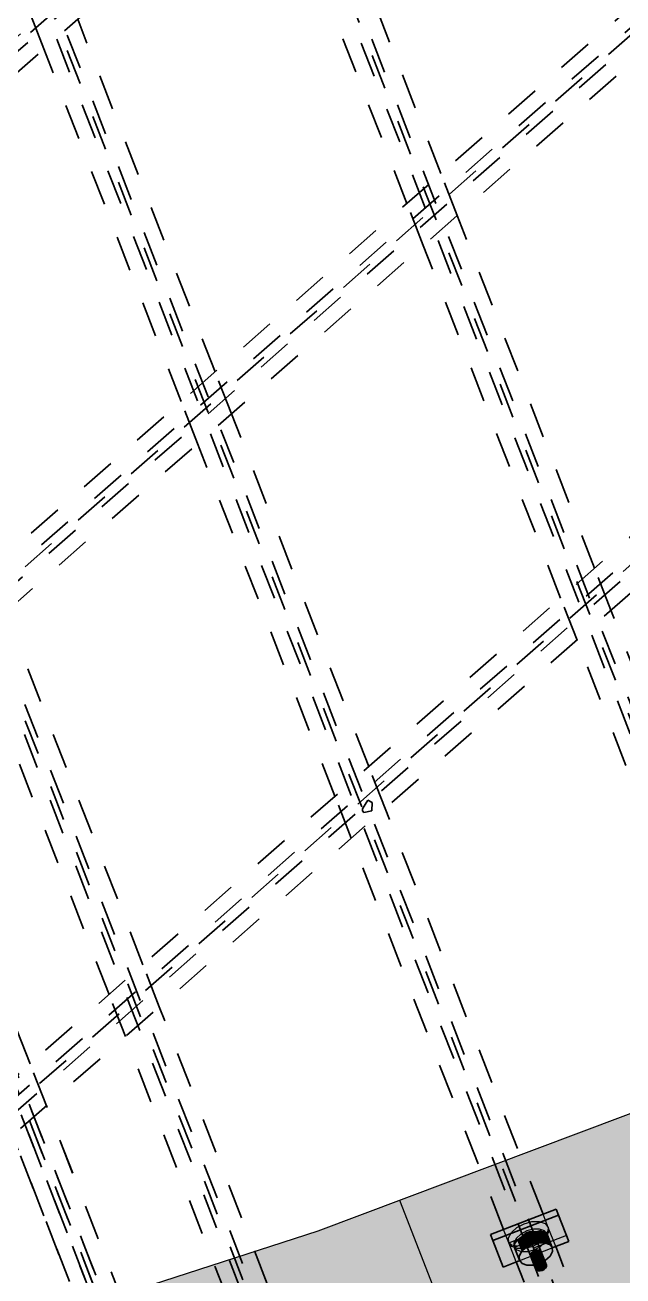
# Model space of a CAD drawing. Header units: metres. Extents: x 2688466 to 2688595, y 1221626 to 1221756.
# Drawn here: x 2688541.58 to 2688543.274, y 1221695.882 to 1221699.426 of the extents above; entities that cross this region are included whole.
import ezdxf

# ---------------------------------------------------------------- set-up
doc = ezdxf.new("R2010")
doc.units = ezdxf.units.M
doc.linetypes.add('AUSGEZOGEN', pattern=[0])
doc.linetypes.add('VERDECKT2_S2', pattern=[0.15, 0.1, -0.05])
for name, color, linetype, lineweight in [('Beton Ansicht', 7, 'AUSGEZOGEN', 35), ('Schnittbeschriftung', 7, 'AUSGEZOGEN', 50), ('Standard', 7, 'AUSGEZOGEN', 13)]:
    doc.layers.add(name, color=color, linetype=linetype, lineweight=lineweight)

msp = doc.modelspace()

# ---------------------------------------------------------------- hatches: boundary and pattern name
at = {"layer": 'Beton Ansicht', "linetype": 'AUSGEZOGEN', "lineweight": 13, "transparency": 33554687}
for color, points in [(6, [(2688542.8988, 1221695.9989), (2688542.9055, 1221695.9819), (2688543.0918, 1221696.0545), (2688543.0852, 1221696.0715)]), (6, [(2688542.9055, 1221695.9819), (2688542.9346, 1221695.907), (2688542.9816, 1221695.9253), (2688542.9808, 1221695.9262), (2688542.9661, 1221695.9641), (2688542.9668, 1221695.9728), (2688542.9744, 1221695.9829), (2688542.988, 1221695.9929), (2688543.0052, 1221696.0013), (2688543.0236, 1221696.0068), (2688543.0403, 1221696.0086), (2688543.0528, 1221696.0063), (2688543.0592, 1221696.0004), (2688543.074, 1221695.9625), (2688543.074, 1221695.9613), (2688543.121, 1221695.9796), (2688543.0918, 1221696.0545)]), (5, [(2688542.9804, 1221695.9378), (2688542.9871, 1221695.9504), (2688542.9744, 1221695.9829), (2688542.9668, 1221695.9728)]), (5, [(2688542.9871, 1221695.9504), (2688542.9999, 1221695.9621), (2688542.988, 1221695.9929), (2688542.9744, 1221695.9829)]), (5, [(2688542.9999, 1221695.9621), (2688543.017, 1221695.9711), (2688543.0052, 1221696.0013), (2688542.988, 1221695.9929)]), (5, [(2688543.017, 1221695.9711), (2688543.0356, 1221695.976), (2688543.0236, 1221696.0068), (2688543.0052, 1221696.0013)]), (5, [(2688543.0356, 1221695.976), (2688543.053, 1221695.9761), (2688543.0403, 1221696.0086), (2688543.0236, 1221696.0068)]), (5, [(2688543.053, 1221695.9761), (2688543.0665, 1221695.9714), (2688543.0528, 1221696.0063), (2688543.0403, 1221696.0086)]), (5, [(2688543.0665, 1221695.9714), (2688543.074, 1221695.9625), (2688543.0592, 1221696.0004), (2688543.0528, 1221696.0063)]), (5, [(2688542.9808, 1221695.9262), (2688542.9804, 1221695.9378), (2688542.9668, 1221695.9728), (2688542.9661, 1221695.9641)]), (5, [(2688543.0548, 1221695.9266), (2688543.0677, 1221695.9383), (2688543.0744, 1221695.9509), (2688543.074, 1221695.9625), (2688543.0665, 1221695.9714), (2688543.053, 1221695.9761), (2688543.0356, 1221695.976), (2688543.017, 1221695.9711), (2688542.9999, 1221695.9621), (2688542.9871, 1221695.9504), (2688542.9804, 1221695.9378), (2688542.9808, 1221695.9262), (2688542.9883, 1221695.9174), (2688543.0018, 1221695.9126), (2688543.0192, 1221695.9127), (2688543.0222, 1221695.9135), (2688543.0125, 1221695.9386), (2688543.0123, 1221695.9423), (2688543.0145, 1221695.9463), (2688543.0186, 1221695.95), (2688543.0241, 1221695.9529), (2688543.03, 1221695.9545), (2688543.0356, 1221695.9545), (2688543.0399, 1221695.953), (2688543.0423, 1221695.9502), (2688543.052, 1221695.9251)]), (5, [(2688543.0294, 1221695.9081), (2688543.0335, 1221695.9119), (2688543.0186, 1221695.95), (2688543.0145, 1221695.9463)]), (5, [(2688543.0335, 1221695.9119), (2688543.0389, 1221695.9148), (2688543.0241, 1221695.9529), (2688543.0186, 1221695.95)]), (5, [(2688543.0389, 1221695.9148), (2688543.0449, 1221695.9163), (2688543.03, 1221695.9545), (2688543.0241, 1221695.9529)]), (5, [(2688543.0449, 1221695.9163), (2688543.0504, 1221695.9164), (2688543.0356, 1221695.9545), (2688543.03, 1221695.9545)]), (5, [(2688543.0504, 1221695.9164), (2688543.0548, 1221695.9148), (2688543.0399, 1221695.953), (2688543.0356, 1221695.9545)]), (5, [(2688543.0548, 1221695.9148), (2688543.0572, 1221695.912), (2688543.0423, 1221695.9502), (2688543.0399, 1221695.953)]), (5, [(2688543.0272, 1221695.9041), (2688543.0294, 1221695.9081), (2688543.0145, 1221695.9463), (2688543.0123, 1221695.9423)]), (5, [(2688543.0273, 1221695.9004), (2688543.0272, 1221695.9041), (2688543.0123, 1221695.9423), (2688543.0125, 1221695.9386)]), (5, [(2688543.0552, 1221695.9043), (2688543.0573, 1221695.9083), (2688543.0572, 1221695.912), (2688543.0548, 1221695.9148), (2688543.0504, 1221695.9164), (2688543.0449, 1221695.9163), (2688543.0389, 1221695.9148), (2688543.0335, 1221695.9119), (2688543.0294, 1221695.9081), (2688543.0272, 1221695.9041), (2688543.0273, 1221695.9004), (2688543.0298, 1221695.8976), (2688543.0341, 1221695.896), (2688543.0396, 1221695.8961), (2688543.0456, 1221695.8976), (2688543.051, 1221695.9005)])]:
    msp.add_hatch(color=color, dxfattribs=at).paths.add_polyline_path(points)
at = {"layer": 'Standard', "linetype": 'AUSGEZOGEN', "lineweight": 13, "transparency": 33554559}
h = msp.add_hatch(color=7, dxfattribs=at)
h.set_gradient(color1=(140, 255, 140), color2=(140, 255, 140), one_color=1)
h.paths.add_polyline_path([(2688541.5361, 1221695.7264), (2688541.2125, 1221695.6363), (2688541.072, 1221695.5963), (2688541.006, 1221695.5042), (2688541.0209, 1221695.4658), (2688541.8856, 1221694.8678), (2688541.6047, 1221694.7584), (2688541.4486, 1221694.6976), (2688541.1304, 1221694.5737), (2688540.7443, 1221694.4233), (2688541.4167, 1221694.4772), (2688543.6531, 1221695.3481), (2688543.9823, 1221695.6051), (2688543.6439, 1221696.4739), (2688542.4109, 1221696.0095)], flags=0)
at = {"layer": 'Standard', "linetype": 'AUSGEZOGEN', "lineweight": 25, "transparency": 33554687}
h = msp.add_hatch(dxfattribs=at)
h.set_pattern_fill('MUSTER', scale=0.8775, angle=201.28, style=0, pattern_type=2)
h.set_pattern_definition([(201.28, (2688527.0456, 1221728.8827), (-0.499203, -1.136138), [0.8775, -0.8775]), (291.28, (2688527.0456, 1221728.8827), (1.136138, -0.499203), [0.8775, -0.8775])])
h.paths.add_polyline_path([(2688541.4486, 1221694.6976), (2688541.1304, 1221694.5737), (2688540.7443, 1221694.4233), (2688541.4167, 1221694.4772), (2688543.6531, 1221695.3481), (2688543.9823, 1221695.6051), (2688543.6439, 1221696.4739), (2688542.4109, 1221696.0095), (2688541.5361, 1221695.7264), (2688541.072, 1221695.5963), (2688541.006, 1221695.5042), (2688541.0209, 1221695.4658), (2688541.8856, 1221694.8678), (2688541.6047, 1221694.7584)], flags=0)

# ---------------------------------------------------------------- linework, layer by layer
at = {"layer": 'Beton Ansicht', "linetype": 'VERDECKT2_S2', "lineweight": 35, "transparency": 33554687}
for p, q in [((2688539.4914, 1221697.5581), (2688544.8533, 1221702.2651)), ((2688540.5898, 1221698.5436), (2688544.8202, 1221702.2573)), ((2688540.6109, 1221698.5196), (2688544.8413, 1221702.2333)), ((2688540.64, 1221698.4865), (2688544.8703, 1221702.2002)), ((2688540.9963, 1221697.4585), (2688545.2266, 1221701.1722)), ((2688539.9269, 1221696.4399), (2688545.2888, 1221701.1469)), ((2688541.0253, 1221697.4254), (2688545.2557, 1221701.1391)), ((2688541.0464, 1221697.4014), (2688545.2768, 1221701.1151)), ((2688541.0754, 1221697.3683), (2688545.3058, 1221701.082)), ((2688543.9061, 1221695.8925), (2688541.9498, 1221700.9157)), ((2688543.8755, 1221695.927), (2688541.9458, 1221700.882)), ((2688543.9053, 1221695.9387), (2688541.9756, 1221700.8936)), ((2688543.0423, 1221695.9062), (2688541.2104, 1221700.6097)), ((2688543.0125, 1221695.9386), (2688541.208, 1221700.5718)), ((2688543.0423, 1221695.9502), (2688541.2378, 1221700.5834)), ((2688541.9261, 1221695.4655), (2688539.9918, 1221700.4322)), ((2688541.8955, 1221695.5), (2688539.9878, 1221700.3984)), ((2688541.9253, 1221695.5116), (2688540.0176, 1221700.41)), ((2688542.1369, 1221694.9243), (2688540.0344, 1221700.3231)), ((2688542.4152, 1221695.3119), (2688540.4589, 1221700.3351)), ((2688542.4144, 1221695.358), (2688540.4847, 1221700.3129)), ((2688542.3406, 1221695.4594), (2688540.4549, 1221700.3013)), ((2688540.4187, 1221695.3712), (2688545.7806, 1221700.0782)), ((2688541.5171, 1221696.3567), (2688545.7475, 1221700.0704)), ((2688541.5383, 1221696.3327), (2688545.7686, 1221700.0464)), ((2688542.7582, 1221699.0053), (2688542.3691, 1221700.0045)), ((2688542.1361, 1221694.9705), (2688540.2064, 1221699.9254)), ((2688542.6623, 1221698.921), (2688542.2731, 1221699.9202)), ((2688541.8511, 1221695.493), (2688540.1356, 1221699.8978)), ((2688542.0623, 1221695.0718), (2688540.1766, 1221699.9138)), ((2688541.6333, 1221699.3586), (2688541.587, 1221699.4776)), ((2688542.1184, 1221698.4436), (2688541.7293, 1221699.4428)), ((2688542.0225, 1221698.3594), (2688541.6333, 1221699.3586)), ((2688542.8046, 1221698.8863), (2688542.7582, 1221699.0053)), ((2688542.7086, 1221698.802), (2688542.6623, 1221698.921)), ((2688543.1937, 1221697.8871), (2688542.8046, 1221698.8863)), ((2688543.0977, 1221697.8028), (2688542.7086, 1221698.802)), ((2688542.1648, 1221698.3246), (2688542.1184, 1221698.4436)), ((2688541.4881, 1221696.3898), (2688543.7375, 1221698.3645)), ((2688542.0688, 1221698.2404), (2688542.0225, 1221698.3594)), ((2688542.5539, 1221697.3254), (2688542.1648, 1221698.3246)), ((2688541.5673, 1221696.2996), (2688543.7839, 1221698.2455)), ((2688542.458, 1221697.2412), (2688542.0688, 1221698.2404)), ((2688543.2401, 1221697.7681), (2688543.1937, 1221697.8871)), ((2688543.1441, 1221697.6838), (2688543.0977, 1221697.8028)), ((2688541.9141, 1221696.7638), (2688541.525, 1221697.763)), ((2688543.9023, 1221696.0676), (2688543.2401, 1221697.7681)), ((2688543.7905, 1221696.0241), (2688543.1441, 1221697.6838)), ((2688541.8182, 1221696.6795), (2688541.429, 1221697.6787)), ((2688541.5943, 1221696.483), (2688541.2051, 1221697.4822)), ((2688541.5942, 1221696.4829), (2688541.2051, 1221697.4821)), ((2688542.6003, 1221697.2064), (2688542.5539, 1221697.3254)), ((2688542.5043, 1221697.1222), (2688542.458, 1221697.2412)), ((2688542.5512, 1221697.2304), (2688542.5362, 1221697.2055)), ((2688542.5635, 1221697.2234), (2688542.5512, 1221697.2304)), ((2688542.563, 1221697.2001), (2688542.5635, 1221697.2234)), ((2688542.5362, 1221697.2055), (2688542.5361, 1221697.1994)), ((2688542.5361, 1221697.1994), (2688542.5402, 1221697.1952)), ((2688542.5402, 1221697.1952), (2688542.563, 1221697.2001)), ((2688543.0479, 1221696.057), (2688542.6003, 1221697.2064)), ((2688542.9361, 1221696.0135), (2688542.5043, 1221697.1222)), ((2688541.9605, 1221696.6448), (2688541.9141, 1221696.7638)), ((2688541.8645, 1221696.5605), (2688541.8182, 1221696.6795)), ((2688542.4114, 1221695.487), (2688541.9605, 1221696.6448)), ((2688542.2996, 1221695.4434), (2688541.8645, 1221696.5605)), ((2688541.6406, 1221696.364), (2688541.5942, 1221696.4829)), ((2688541.6406, 1221696.364), (2688541.5943, 1221696.483)), ((2688541.9327, 1221695.614), (2688541.6406, 1221696.364)), ((2688541.9327, 1221695.6139), (2688541.6406, 1221696.364)), ((2688541.8209, 1221695.5704), (2688541.5364, 1221696.3008)), ((2688543.2512, 1221695.535), (2688543.0837, 1221695.9651)), ((2688543.1394, 1221695.4915), (2688542.9719, 1221695.9215)), ((2688543.2542, 1221695.4061), (2688543.0572, 1221695.912)), ((2688543.1804, 1221695.5074), (2688543.0273, 1221695.9004)), ((2688543.1909, 1221695.5245), (2688543.0423, 1221695.9062))]:
    msp.add_line(p, q, dxfattribs=at)
at = {"layer": 'Beton Ansicht', "linetype": 'AUSGEZOGEN', "lineweight": 35, "transparency": 33554687}
for p, q in [((2688542.8988, 1221695.9989), (2688543.0852, 1221696.0715)), ((2688543.0918, 1221696.0545), (2688542.9055, 1221695.9819)), ((2688543.0852, 1221696.0715), (2688543.0918, 1221696.0545)), ((2688543.121, 1221695.9796), (2688543.0918, 1221696.0545)), ((2688542.8988, 1221695.9989), (2688542.9055, 1221695.9819)), ((2688542.9744, 1221695.9829), (2688542.9668, 1221695.9728)), ((2688542.988, 1221695.9929), (2688542.9744, 1221695.9829)), ((2688543.0052, 1221696.0013), (2688542.988, 1221695.9929)), ((2688543.0236, 1221696.0068), (2688543.0052, 1221696.0013)), ((2688543.0403, 1221696.0086), (2688543.0236, 1221696.0068)), ((2688543.0528, 1221696.0063), (2688543.0403, 1221696.0086)), ((2688543.0592, 1221696.0004), (2688543.0528, 1221696.0063)), ((2688543.0592, 1221696.0004), (2688543.074, 1221695.9625)), ((2688542.9055, 1221695.9819), (2688542.9346, 1221695.907)), ((2688542.9668, 1221695.9728), (2688542.9661, 1221695.9641)), ((2688542.9661, 1221695.9641), (2688542.9808, 1221695.9262)), ((2688542.9804, 1221695.9378), (2688542.9871, 1221695.9504)), ((2688542.9871, 1221695.9504), (2688542.9999, 1221695.9621)), ((2688542.9999, 1221695.9621), (2688543.017, 1221695.9711)), ((2688543.0145, 1221695.9463), (2688543.0186, 1221695.95)), ((2688543.017, 1221695.9711), (2688543.0356, 1221695.976)), ((2688543.0186, 1221695.95), (2688543.0241, 1221695.9529)), ((2688543.0241, 1221695.9529), (2688543.03, 1221695.9545)), ((2688543.03, 1221695.9545), (2688543.0356, 1221695.9545)), ((2688543.0356, 1221695.976), (2688543.053, 1221695.9761)), ((2688543.0356, 1221695.9545), (2688543.0399, 1221695.953)), ((2688543.0399, 1221695.953), (2688543.0423, 1221695.9502)), ((2688543.0572, 1221695.912), (2688543.0423, 1221695.9502)), ((2688543.053, 1221695.9761), (2688543.0665, 1221695.9714)), ((2688543.0665, 1221695.9714), (2688543.074, 1221695.9625)), ((2688543.0744, 1221695.9509), (2688543.0677, 1221695.9383)), ((2688543.074, 1221695.9613), (2688543.121, 1221695.9796)), ((2688543.074, 1221695.9625), (2688543.0744, 1221695.9509)), ((2688542.9346, 1221695.907), (2688542.9816, 1221695.9253)), ((2688542.9808, 1221695.9262), (2688542.9804, 1221695.9378)), ((2688542.9883, 1221695.9174), (2688542.9808, 1221695.9262)), ((2688543.0018, 1221695.9126), (2688542.9883, 1221695.9174)), ((2688543.0192, 1221695.9127), (2688543.0018, 1221695.9126)), ((2688543.0123, 1221695.9423), (2688543.0145, 1221695.9463)), ((2688543.0125, 1221695.9386), (2688543.0123, 1221695.9423)), ((2688543.0273, 1221695.9004), (2688543.0125, 1221695.9386)), ((2688543.0222, 1221695.9135), (2688543.0192, 1221695.9127)), ((2688543.0294, 1221695.9081), (2688543.0335, 1221695.9119)), ((2688543.0335, 1221695.9119), (2688543.0389, 1221695.9148)), ((2688543.0389, 1221695.9148), (2688543.0449, 1221695.9163)), ((2688543.0449, 1221695.9163), (2688543.0504, 1221695.9164)), ((2688543.0504, 1221695.9164), (2688543.0548, 1221695.9148)), ((2688543.0548, 1221695.9266), (2688543.052, 1221695.9251)), ((2688543.0677, 1221695.9383), (2688543.0548, 1221695.9266)), ((2688543.0548, 1221695.9148), (2688543.0572, 1221695.912)), ((2688543.0572, 1221695.912), (2688543.0573, 1221695.9083)), ((2688543.0272, 1221695.9041), (2688543.0294, 1221695.9081)), ((2688543.0273, 1221695.9004), (2688543.0272, 1221695.9041)), ((2688543.0298, 1221695.8976), (2688543.0273, 1221695.9004)), ((2688543.0341, 1221695.896), (2688543.0298, 1221695.8976)), ((2688543.0396, 1221695.8961), (2688543.0341, 1221695.896)), ((2688543.0456, 1221695.8976), (2688543.0396, 1221695.8961)), ((2688543.051, 1221695.9005), (2688543.0456, 1221695.8976)), ((2688543.0552, 1221695.9043), (2688543.051, 1221695.9005)), ((2688543.0573, 1221695.9083), (2688543.0552, 1221695.9043))]:
    msp.add_line(p, q, dxfattribs=at)
at = {"layer": 'Beton Ansicht', "linetype": 'VERDECKT2_S2', "lineweight": 25, "transparency": 33554687}
for p, q in [((2688543.0625, 1221696.0196), (2688543.0479, 1221696.057)), ((2688542.9507, 1221695.976), (2688543.0625, 1221696.0196)), ((2688542.9582, 1221696.0051), (2688542.9737, 1221696.0191)), ((2688542.9737, 1221696.0191), (2688542.9941, 1221696.0299)), ((2688542.9941, 1221696.0299), (2688543.0164, 1221696.0358)), ((2688543.0164, 1221696.0358), (2688543.0373, 1221696.0359)), ((2688543.0373, 1221696.0359), (2688543.0535, 1221696.0302)), ((2688543.0535, 1221696.0302), (2688543.0625, 1221696.0196)), ((2688543.0625, 1221696.0196), (2688543.0617, 1221696.0091)), ((2688543.0625, 1221696.0196), (2688543.063, 1221696.0056)), ((2688543.0837, 1221695.9651), (2688543.0625, 1221696.0196)), ((2688543.1143, 1221695.9966), (2688542.928, 1221695.9241)), ((2688542.9507, 1221695.976), (2688542.9361, 1221696.0135)), ((2688542.9502, 1221695.99), (2688542.9582, 1221696.0051)), ((2688542.9507, 1221695.976), (2688542.9502, 1221695.99)), ((2688542.9722, 1221695.9886), (2688542.9655, 1221695.976)), ((2688542.9667, 1221695.9635), (2688543.0592, 1221695.9995)), ((2688542.9851, 1221696.0003), (2688542.9722, 1221695.9886)), ((2688543.0021, 1221696.0093), (2688542.9851, 1221696.0003)), ((2688542.9915, 1221695.9957), (2688542.9937, 1221695.9997)), ((2688542.9917, 1221695.992), (2688542.9915, 1221695.9957)), ((2688542.9917, 1221695.992), (2688542.9919, 1221695.9948)), ((2688542.9941, 1221695.9892), (2688542.9917, 1221695.992)), ((2688542.9937, 1221695.9901), (2688542.9917, 1221695.992)), ((2688542.9919, 1221695.9948), (2688542.9944, 1221695.998)), ((2688542.9937, 1221695.9997), (2688542.9978, 1221696.0035)), ((2688542.9977, 1221695.9894), (2688542.9937, 1221695.9901)), ((2688542.9984, 1221695.9876), (2688542.9941, 1221695.9892)), ((2688542.9944, 1221695.998), (2688542.9987, 1221696.0012)), ((2688542.9996, 1221695.9845), (2688542.9975, 1221695.9804)), ((2688543.0031, 1221695.9899), (2688542.9977, 1221695.9894)), ((2688542.9978, 1221696.0035), (2688543.0033, 1221696.0063)), ((2688543.0004, 1221695.9824), (2688542.998, 1221695.9792)), ((2688543.004, 1221695.9877), (2688542.9984, 1221695.9876)), ((2688542.9987, 1221696.0012), (2688543.0042, 1221696.0039)), ((2688543.0037, 1221695.9882), (2688542.9996, 1221695.9845)), ((2688543.0047, 1221695.9857), (2688543.0004, 1221695.9824)), ((2688543.0207, 1221696.0142), (2688543.0021, 1221696.0093)), ((2688543.009, 1221695.9917), (2688543.0031, 1221695.9899)), ((2688543.0033, 1221696.0063), (2688543.0092, 1221696.0079)), ((2688543.0092, 1221695.9911), (2688543.0037, 1221695.9882)), ((2688543.0099, 1221695.9892), (2688543.004, 1221695.9877)), ((2688543.0042, 1221696.0039), (2688543.0101, 1221696.0057)), ((2688543.0103, 1221695.9883), (2688543.0047, 1221695.9857)), ((2688543.0145, 1221695.9944), (2688543.009, 1221695.9917)), ((2688543.0092, 1221696.0079), (2688543.0148, 1221696.008)), ((2688543.0152, 1221695.9927), (2688543.0092, 1221695.9911)), ((2688543.0154, 1221695.9921), (2688543.0099, 1221695.9892)), ((2688543.0101, 1221696.0057), (2688543.0154, 1221696.0062)), ((2688543.0162, 1221695.9901), (2688543.0103, 1221695.9883)), ((2688543.0188, 1221695.9976), (2688543.0145, 1221695.9944)), ((2688543.0148, 1221696.008), (2688543.0191, 1221696.0064)), ((2688543.0207, 1221695.9927), (2688543.0152, 1221695.9927)), ((2688543.0154, 1221696.0062), (2688543.0194, 1221696.0055)), ((2688543.0195, 1221695.9959), (2688543.0154, 1221695.9921)), ((2688543.0362, 1221695.985), (2688543.0155, 1221695.9749)), ((2688543.0215, 1221695.9907), (2688543.0162, 1221695.9901)), ((2688543.0213, 1221696.0008), (2688543.0188, 1221695.9976)), ((2688543.0191, 1221696.0064), (2688543.0215, 1221696.0036)), ((2688543.0194, 1221696.0055), (2688543.0215, 1221696.0036)), ((2688543.0216, 1221695.9999), (2688543.0195, 1221695.9959)), ((2688543.0381, 1221696.0143), (2688543.0207, 1221696.0142)), ((2688543.025, 1221695.9912), (2688543.0207, 1221695.9927)), ((2688543.0215, 1221696.0036), (2688543.0213, 1221696.0008)), ((2688543.0215, 1221696.0036), (2688543.0216, 1221695.9999)), ((2688543.0255, 1221695.9899), (2688543.0215, 1221695.9907)), ((2688543.0249, 1221695.982), (2688543.0273, 1221695.9853)), ((2688543.0274, 1221695.9883), (2688543.025, 1221695.9912)), ((2688543.0254, 1221695.9806), (2688543.0276, 1221695.9846)), ((2688543.0276, 1221695.988), (2688543.0255, 1221695.9899)), ((2688543.0273, 1221695.9853), (2688543.0276, 1221695.988)), ((2688543.0276, 1221695.9846), (2688543.0274, 1221695.9883)), ((2688543.0524, 1221695.997), (2688543.0362, 1221695.985)), ((2688543.0516, 1221696.0095), (2688543.0381, 1221696.0143)), ((2688543.055, 1221695.9905), (2688543.0395, 1221695.9765)), ((2688543.0591, 1221696.0007), (2688543.0516, 1221696.0095)), ((2688543.0617, 1221696.0091), (2688543.0524, 1221695.997)), ((2688543.0528, 1221695.9765), (2688543.0596, 1221695.9891)), ((2688543.063, 1221696.0056), (2688543.055, 1221695.9905)), ((2688543.0596, 1221695.9891), (2688543.0591, 1221696.0007)), ((2688543.0591, 1221696.0007), (2688543.0592, 1221696.0004)), ((2688543.0592, 1221695.9995), (2688543.0592, 1221696.0004)), ((2688542.9597, 1221695.9654), (2688542.9507, 1221695.976)), ((2688542.9583, 1221695.9689), (2688542.9507, 1221695.976)), ((2688542.9719, 1221695.9215), (2688542.9507, 1221695.976)), ((2688542.9734, 1221695.9662), (2688542.9583, 1221695.9689)), ((2688542.9759, 1221695.9597), (2688542.9597, 1221695.9654)), ((2688542.9655, 1221695.976), (2688542.9659, 1221695.9644)), ((2688542.9659, 1221695.9644), (2688542.9735, 1221695.9555)), ((2688542.9659, 1221695.9644), (2688542.9661, 1221695.9641)), ((2688542.9661, 1221695.9641), (2688542.9667, 1221695.9635)), ((2688542.9934, 1221695.9683), (2688542.9734, 1221695.9662)), ((2688542.9735, 1221695.9555), (2688542.9869, 1221695.9508)), ((2688542.9967, 1221695.9598), (2688542.9759, 1221695.9597)), ((2688542.9816, 1221695.9253), (2688543.074, 1221695.9613)), ((2688542.9869, 1221695.9508), (2688543.0043, 1221695.9509)), ((2688543.0155, 1221695.9749), (2688542.9934, 1221695.9683)), ((2688543.0191, 1221695.9657), (2688542.9967, 1221695.9598)), ((2688542.9975, 1221695.9804), (2688542.9976, 1221695.9767)), ((2688542.9976, 1221695.9767), (2688543, 1221695.9739)), ((2688542.998, 1221695.9792), (2688542.9977, 1221695.9764)), ((2688542.9977, 1221695.9764), (2688542.9998, 1221695.9745)), ((2688542.9998, 1221695.9745), (2688543.0038, 1221695.9738)), ((2688543, 1221695.9739), (2688543.0043, 1221695.9724)), ((2688543.0038, 1221695.9738), (2688543.0091, 1221695.9744)), ((2688543.0043, 1221695.9724), (2688543.0099, 1221695.9724)), ((2688543.0043, 1221695.9509), (2688543.0229, 1221695.9558)), ((2688543.0091, 1221695.9744), (2688543.015, 1221695.9761)), ((2688543.0099, 1221695.9724), (2688543.0159, 1221695.974)), ((2688543.015, 1221695.9761), (2688543.0206, 1221695.9788)), ((2688543.0159, 1221695.974), (2688543.0213, 1221695.9769)), ((2688543.0395, 1221695.9765), (2688543.0191, 1221695.9657)), ((2688543.0206, 1221695.9788), (2688543.0249, 1221695.982)), ((2688543.0213, 1221695.9769), (2688543.0254, 1221695.9806)), ((2688543.0229, 1221695.9558), (2688543.04, 1221695.9648)), ((2688543.04, 1221695.9648), (2688543.0528, 1221695.9765)), ((2688543.0423, 1221695.9502), (2688543.0424, 1221695.9465)), ((2688543.0149, 1221695.9357), (2688543.0125, 1221695.9386)), ((2688543.0192, 1221695.9342), (2688543.0149, 1221695.9357)), ((2688543.0248, 1221695.9342), (2688543.0192, 1221695.9342)), ((2688543.0378, 1221695.9176), (2688543.0222, 1221695.9135)), ((2688543.0307, 1221695.9358), (2688543.0248, 1221695.9342)), ((2688543.0362, 1221695.9387), (2688543.0307, 1221695.9358)), ((2688543.0403, 1221695.9424), (2688543.0362, 1221695.9387)), ((2688543.052, 1221695.9251), (2688543.0378, 1221695.9176)), ((2688543.0424, 1221695.9465), (2688543.0403, 1221695.9424))]:
    msp.add_line(p, q, dxfattribs=at)
at = {"layer": 'Schnittbeschriftung', "color": 7, "linetype": 'AUSGEZOGEN', "lineweight": 25, "transparency": 33554687}
msp.add_lwpolyline([(2688541.4167, 1221694.4772), (2688540.7443, 1221694.4233), (2688541.1304, 1221694.5737), (2688541.4486, 1221694.6976), (2688541.6047, 1221694.7584), (2688540.8088, 1221695.3095), (2688541.0459, 1221695.4018), (2688541.006, 1221695.5042), (2688541.072, 1221695.5963), (2688541.5361, 1221695.7264), (2688542.4109, 1221696.0095), (2688543.6439, 1221696.4739), (2688543.9823, 1221695.6051), (2688543.6531, 1221695.3481), (2688541.4167, 1221694.4772)], close=True, dxfattribs=at)
msp.add_lwpolyline([(2688541.2125, 1221695.6363), (2688541.5361, 1221695.7264), (2688542.4109, 1221696.0095), (2688543.6439, 1221696.4739), (2688543.9823, 1221695.6051), (2688543.6531, 1221695.3481), (2688541.4167, 1221694.4772)], dxfattribs=at)

doc.saveas('drawing.dxf')
